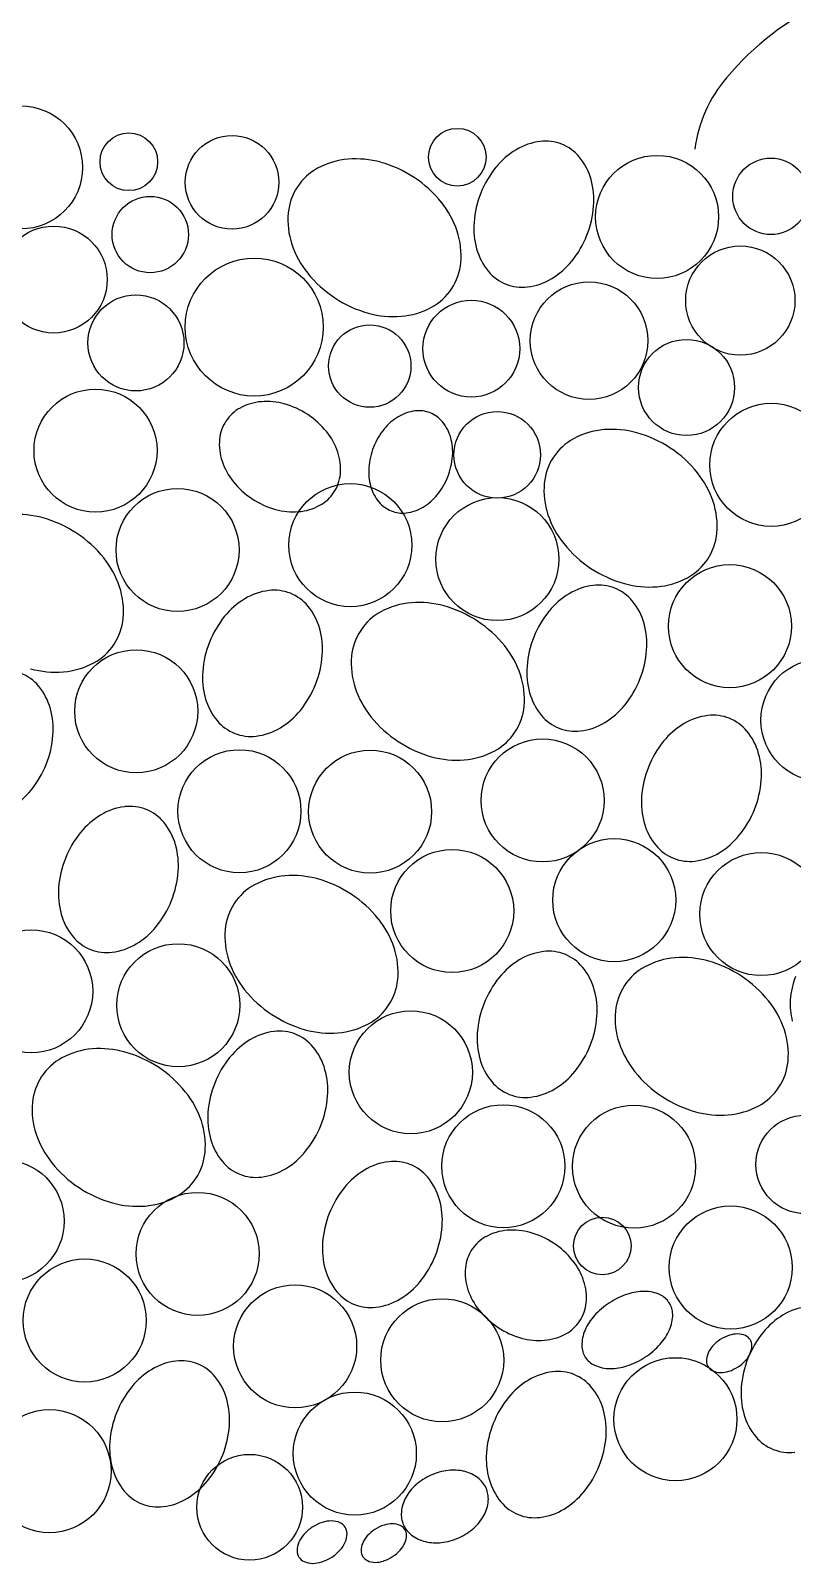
# Paper-space layout 'ESC' of a CAD drawing. Header units: feet, sheet in inches. Extents: x -1.2 to 33.8, y 0.1 to 22.9.
# Drawn here: x 29.126 to 29.495, y 6.187 to 6.929 of the extents above; entities that cross this region are included whole.
import ezdxf

# ---------------------------------------------------------------- set-up
doc = ezdxf.new("R2010")
doc.units = ezdxf.units.FT
doc.header["$MEASUREMENT"] = 0
doc.layers.add('TBLK', color=7, linetype='Continuous')

# ---------------------------------------------------------------- blocks, each defined once
blk = doc.blocks.new('ESC DET')
at = {"layer": 'TBLK'}
for centre, radius in [((30.77392, 7.37112), 0.02978), ((30.98513, 7.37608), 0.01395), ((30.82612, 7.37384), 0.01395), ((30.87608, 7.36391), 0.02265), ((31.08188, 7.34717), 0.02978), ((31.13698, 7.35713), 0.01849), ((30.83649, 7.33862), 0.01849), ((30.78976, 7.31684), 0.02589), ((31.12216, 7.30668), 0.02645), ((30.88683, 7.29386), 0.03341), ((31.04892, 7.28727), 0.02844), ((30.82956, 7.28619), 0.02325), ((30.99192, 7.28341), 0.02342), ((30.94275, 7.27497), 0.01995), ((31.09612, 7.26462), 0.02325), ((30.80999, 7.23405), 0.02978), ((31.13715, 7.22716), 0.02978), ((31.00445, 7.23201), 0.02093), ((30.84972, 7.18596), 0.02978), ((30.93335, 7.18829), 0.02978), ((31.00455, 7.18154), 0.02978), ((31.11713, 7.14908), 0.02978), ((30.8297, 7.10788), 0.02978), ((31.16191, 7.10361), 0.02978), ((31.02645, 7.06473), 0.02978), ((30.87966, 7.05949), 0.02978), ((30.94294, 7.05931), 0.02978), ((30.98267, 7.01122), 0.02978), ((31.06112, 7.01646), 0.02978), ((31.13232, 7.00972), 0.02978), ((30.77887, 6.97234), 0.02978), ((30.85007, 6.9656), 0.02978), ((30.96265, 6.93314), 0.02978), ((31.00743, 6.88767), 0.02978), ((31.07071, 6.88749), 0.02978), ((31.15356, 6.88856), 0.02383), ((30.76502, 6.8611), 0.02978), ((30.85943, 6.84525), 0.02978), ((31.05531, 6.8491), 0.01395), ((31.11749, 6.83866), 0.02978), ((30.80475, 6.81301), 0.02978), ((30.90664, 6.80051), 0.02978), ((30.97784, 6.79377), 0.02978), ((31.09076, 6.76523), 0.02978), ((30.93552, 6.74858), 0.02978), ((30.78775, 6.74007), 0.02978), ((30.88461, 6.72261), 0.0256)]:
    blk.add_circle(centre, radius, dxfattribs=at)
for centre, radius, start, end in [((31.22579, 7.32116), 0.14453, 115.43852, 139.74974), ((31.16668, 7.3712), 0.06708, 139.74974, 172.53368), ((31.02887, 7.35435), 0.02957, 96.96679, 121.15007), ((31.02785, 7.36267), 0.02119, 68.31172, 96.96679), ((31.02785, 7.36267), 0.02119, 39.65665, 68.31172), ((30.93518, 7.33832), 0.0369, 94.5496, 118.62461), ((30.93588, 7.32955), 0.0457, 74.49886, 94.5496), ((31.03298, 7.34756), 0.03751, 121.15007, 140.88107), ((31.0214, 7.35732), 0.02957, 15.47337, 39.65665), ((30.93067, 7.34658), 0.02749, 118.62461, 146.59168), ((30.93281, 7.31849), 0.05717, 56.59168, 74.49886), ((31.04108, 7.34097), 0.04796, 140.88107, 158.31172), ((30.93067, 7.34658), 0.02749, 146.59168, 174.55875), ((30.93281, 7.31849), 0.05717, 38.6845, 56.59168), ((31.01375, 7.35521), 0.03751, 355.74236, 15.47337), ((30.94177, 7.32567), 0.0457, 18.63376, 38.6845), ((31.04108, 7.34097), 0.04796, 158.31172, 175.74236), ((31.00333, 7.35598), 0.04796, 338.31172, 355.74236), ((30.94004, 7.34569), 0.0369, 174.55875, 198.63376), ((31.03066, 7.34174), 0.03751, 175.74236, 195.47337), ((30.9501, 7.32848), 0.0369, 354.55875, 18.63376), ((31.00333, 7.35598), 0.04796, 320.88107, 338.31172), ((30.94838, 7.3485), 0.0457, 198.63376, 218.6845), ((31.02301, 7.33962), 0.02957, 195.47337, 219.65665), ((30.95948, 7.32758), 0.02749, 326.59168, 354.55875), ((31.01144, 7.34939), 0.03751, 301.15007, 320.88107), ((30.95734, 7.35568), 0.05717, 218.6845, 236.59168), ((31.01656, 7.33428), 0.02119, 219.65665, 248.31172), ((31.01554, 7.3426), 0.02957, 276.96679, 301.15007), ((30.95734, 7.35568), 0.05717, 236.59168, 254.49886), ((30.95948, 7.32758), 0.02749, 298.62461, 326.59168), ((31.01656, 7.33428), 0.02119, 248.31172, 276.96679), ((30.95427, 7.34462), 0.0457, 254.49886, 274.5496), ((30.95497, 7.33585), 0.0369, 274.5496, 298.62461), ((30.89235, 7.23198), 0.02583, 94.5496, 118.62461), ((30.89284, 7.22584), 0.03199, 74.49886, 94.5496), ((30.89069, 7.2181), 0.04002, 56.59168, 74.49886), ((30.8892, 7.23776), 0.01924, 146.59168, 174.55875), ((30.8892, 7.23776), 0.01924, 118.62461, 146.59168), ((30.89069, 7.2181), 0.04002, 38.6845, 56.59168), ((30.97011, 7.22795), 0.02626, 121.15007, 140.88107), ((30.96724, 7.2327), 0.0207, 96.96679, 121.15007), ((30.96652, 7.23853), 0.01483, 68.31172, 96.96679), ((30.96652, 7.23853), 0.01483, 39.65665, 68.31172), ((30.96201, 7.23478), 0.0207, 15.47337, 39.65665), ((30.89696, 7.22312), 0.03199, 18.63376, 38.6845), ((30.97578, 7.22333), 0.03357, 140.88107, 158.31172), ((31.05913, 7.20741), 0.0369, 94.5496, 118.62461), ((31.05983, 7.19864), 0.0457, 74.49886, 94.5496), ((31.05676, 7.18759), 0.05717, 56.59168, 74.49886), ((30.89576, 7.23714), 0.02583, 174.55875, 198.63376), ((30.9028, 7.22509), 0.02583, 354.55875, 18.63376), ((30.97578, 7.22333), 0.03357, 158.31172, 175.74236), ((30.95665, 7.2333), 0.02626, 355.74236, 15.47337), ((31.05462, 7.21568), 0.02749, 118.62461, 146.59168), ((31.05676, 7.18759), 0.05717, 38.6845, 56.59168), ((30.90159, 7.23911), 0.03199, 198.63376, 218.6845), ((30.96849, 7.22388), 0.02626, 175.74236, 195.47337), ((30.94936, 7.23384), 0.03357, 338.31172, 355.74236), ((31.05462, 7.21568), 0.02749, 146.59168, 174.55875), ((30.90786, 7.24413), 0.04002, 218.6845, 236.59168), ((30.90936, 7.22446), 0.01924, 326.59168, 354.55875), ((30.94936, 7.23384), 0.03357, 320.88107, 338.31172), ((31.06572, 7.19476), 0.0457, 18.63376, 38.6845), ((30.90936, 7.22446), 0.01924, 298.62461, 326.59168), ((30.96314, 7.22239), 0.0207, 195.47337, 219.65665), ((30.95503, 7.22923), 0.02626, 301.15007, 320.88107), ((31.06399, 7.21478), 0.0369, 174.55875, 198.63376), ((30.90786, 7.24413), 0.04002, 236.59168, 254.49886), ((30.90571, 7.23639), 0.03199, 254.49886, 274.5496), ((30.9062, 7.23025), 0.02583, 274.5496, 298.62461), ((30.95862, 7.21865), 0.01483, 219.65665, 248.31172), ((30.95862, 7.21865), 0.01483, 248.31172, 276.96679), ((30.95791, 7.22447), 0.0207, 276.96679, 301.15007), ((31.07405, 7.19757), 0.0369, 354.55875, 18.63376), ((30.7724, 7.15744), 0.0457, 74.49886, 94.5496), ((30.76934, 7.14638), 0.05717, 56.59168, 74.49886), ((31.07233, 7.2176), 0.0457, 198.63376, 218.6845), ((30.76934, 7.14638), 0.05717, 38.6845, 56.59168), ((31.08129, 7.22477), 0.05717, 218.6845, 236.59168), ((31.08343, 7.19668), 0.02749, 326.59168, 354.55875), ((30.77829, 7.15356), 0.0457, 18.63376, 38.6845), ((31.08343, 7.19668), 0.02749, 298.62461, 326.59168), ((31.08129, 7.22477), 0.05717, 236.59168, 254.49886), ((30.78663, 7.15637), 0.0369, 354.55875, 18.63376), ((30.89648, 7.14529), 0.02119, 68.31172, 96.96679), ((31.05453, 7.13948), 0.02957, 96.96679, 121.15007), ((31.05351, 7.1478), 0.02119, 68.31172, 96.96679), ((31.05351, 7.1478), 0.02119, 39.65665, 68.31172), ((31.07822, 7.21371), 0.0457, 254.49886, 274.5496), ((31.07892, 7.20494), 0.0369, 274.5496, 298.62461), ((30.90161, 7.13018), 0.03751, 121.15007, 140.88107), ((30.8975, 7.13697), 0.02957, 96.96679, 121.15007), ((30.89648, 7.14529), 0.02119, 39.65665, 68.31172), ((30.96582, 7.12363), 0.0369, 94.5496, 118.62461), ((30.96652, 7.11486), 0.0457, 74.49886, 94.5496), ((31.05864, 7.13269), 0.03751, 121.15007, 140.88107), ((31.04706, 7.14245), 0.02957, 15.47337, 39.65665), ((30.796, 7.15547), 0.02749, 326.59168, 354.55875), ((30.90971, 7.12358), 0.04796, 140.88107, 158.31172), ((30.89003, 7.13994), 0.02957, 15.47337, 39.65665), ((30.96131, 7.13189), 0.02749, 118.62461, 146.59168), ((30.96345, 7.1038), 0.05717, 56.59168, 74.49886), ((30.96345, 7.1038), 0.05717, 38.6845, 56.59168), ((31.06674, 7.12609), 0.04796, 140.88107, 158.31172), ((30.88238, 7.13782), 0.03751, 355.74236, 15.47337), ((30.96131, 7.13189), 0.02749, 146.59168, 174.55875), ((31.03941, 7.14033), 0.03751, 355.74236, 15.47337), ((30.796, 7.15547), 0.02749, 298.62461, 326.59168), ((30.90971, 7.12358), 0.04796, 158.31172, 175.74236), ((30.97241, 7.11097), 0.0457, 18.63376, 38.6845), ((31.06674, 7.12609), 0.04796, 158.31172, 175.74236), ((31.02899, 7.14111), 0.04796, 338.31172, 355.74236), ((30.79149, 7.16374), 0.0369, 274.5496, 298.62461), ((30.87196, 7.1386), 0.04796, 338.31172, 355.74236), ((30.97068, 7.131), 0.0369, 174.55875, 198.63376), ((31.05632, 7.12687), 0.03751, 175.74236, 195.47337), ((30.76609, 7.10659), 0.02119, 39.65665, 68.31172), ((30.79079, 7.17251), 0.0457, 254.49886, 274.5496), ((30.89929, 7.12436), 0.03751, 175.74236, 195.47337), ((30.98075, 7.11378), 0.0369, 354.55875, 18.63376), ((31.02899, 7.14111), 0.04796, 320.88107, 338.31172), ((30.75963, 7.10125), 0.02957, 15.47337, 39.65665), ((30.87196, 7.1386), 0.04796, 320.88107, 338.31172), ((30.97902, 7.13381), 0.0457, 198.63376, 218.6845), ((31.04867, 7.12475), 0.02957, 195.47337, 219.65665), ((30.75199, 7.09913), 0.03751, 355.74236, 15.47337), ((30.89164, 7.12224), 0.02957, 195.47337, 219.65665), ((30.88007, 7.132), 0.03751, 301.15007, 320.88107), ((30.99012, 7.11289), 0.02749, 326.59168, 354.55875), ((31.0371, 7.13451), 0.03751, 301.15007, 320.88107), ((30.88519, 7.11689), 0.02119, 219.65665, 248.31172), ((30.88417, 7.12521), 0.02957, 276.96679, 301.15007), ((30.98798, 7.14098), 0.05717, 218.6845, 236.59168), ((31.04222, 7.1194), 0.02119, 219.65665, 248.31172), ((31.04222, 7.1194), 0.02119, 248.31172, 276.96679), ((31.0412, 7.12772), 0.02957, 276.96679, 301.15007), ((31.1141, 7.06968), 0.03751, 121.15007, 140.88107), ((31.11, 7.07647), 0.02957, 96.96679, 121.15007), ((31.10898, 7.08479), 0.02119, 68.31172, 96.96679), ((31.10898, 7.08479), 0.02119, 39.65665, 68.31172), ((30.74157, 7.0999), 0.04796, 338.31172, 355.74236), ((30.88519, 7.11689), 0.02119, 248.31172, 276.96679), ((30.98798, 7.14098), 0.05717, 236.59168, 254.49886), ((30.99012, 7.11289), 0.02749, 298.62461, 326.59168), ((31.12221, 7.06309), 0.04796, 140.88107, 158.31172), ((31.10253, 7.07944), 0.02957, 15.47337, 39.65665), ((30.98491, 7.12992), 0.0457, 254.49886, 274.5496), ((30.98561, 7.12115), 0.0369, 274.5496, 298.62461), ((31.09488, 7.07733), 0.03751, 355.74236, 15.47337), ((30.74157, 7.0999), 0.04796, 320.88107, 338.31172), ((31.12221, 7.06309), 0.04796, 158.31172, 175.74236), ((31.08446, 7.0781), 0.04796, 338.31172, 355.74236), ((30.74967, 7.09331), 0.03751, 301.15007, 320.88107), ((31.11179, 7.06386), 0.03751, 175.74236, 195.47337), ((30.83185, 7.02557), 0.03751, 121.15007, 140.88107), ((30.82774, 7.03236), 0.02957, 96.96679, 121.15007), ((30.82673, 7.04068), 0.02119, 68.31172, 96.96679), ((30.82673, 7.04068), 0.02119, 39.65665, 68.31172), ((31.08446, 7.0781), 0.04796, 320.88107, 338.31172), ((30.83996, 7.01897), 0.04796, 140.88107, 158.31172), ((30.82027, 7.03533), 0.02957, 15.47337, 39.65665), ((31.10414, 7.06175), 0.02957, 195.47337, 219.65665), ((31.09256, 7.07151), 0.03751, 301.15007, 320.88107), ((30.81262, 7.03321), 0.03751, 355.74236, 15.47337), ((31.09769, 7.0564), 0.02119, 219.65665, 248.31172), ((30.83996, 7.01897), 0.04796, 158.31172, 175.74236), ((31.09769, 7.0564), 0.02119, 248.31172, 276.96679), ((31.09667, 7.06472), 0.02957, 276.96679, 301.15007), ((30.8022, 7.03399), 0.04796, 338.31172, 355.74236), ((30.90465, 6.99147), 0.0369, 94.5496, 118.62461), ((30.90535, 6.9827), 0.0457, 74.49886, 94.5496), ((30.90228, 6.97164), 0.05717, 56.59168, 74.49886), ((30.82954, 7.01975), 0.03751, 175.74236, 195.47337), ((30.90014, 6.99973), 0.02749, 118.62461, 146.59168), ((30.90228, 6.97164), 0.05717, 38.6845, 56.59168), ((30.8022, 7.03399), 0.04796, 320.88107, 338.31172), ((30.90014, 6.99973), 0.02749, 146.59168, 174.55875), ((30.82189, 7.01763), 0.02957, 195.47337, 219.65665), ((30.81031, 7.02739), 0.03751, 301.15007, 320.88107), ((30.91124, 6.97882), 0.0457, 18.63376, 38.6845), ((30.81543, 7.01228), 0.02119, 219.65665, 248.31172), ((30.90951, 6.99884), 0.0369, 174.55875, 198.63376), ((30.81543, 7.01228), 0.02119, 248.31172, 276.96679), ((30.81442, 7.0206), 0.02957, 276.96679, 301.15007), ((30.91957, 6.98163), 0.0369, 354.55875, 18.63376), ((31.03045, 6.96223), 0.02957, 96.96679, 121.15007), ((31.02943, 6.97055), 0.02119, 68.31172, 96.96679), ((31.02943, 6.97055), 0.02119, 39.65665, 68.31172), ((31.09359, 6.9518), 0.0369, 94.5496, 118.62461), ((31.09429, 6.94303), 0.0457, 74.49886, 94.5496), ((30.91785, 7.00165), 0.0457, 198.63376, 218.6845), ((31.03455, 6.95544), 0.03751, 121.15007, 140.88107), ((31.02298, 6.9652), 0.02957, 15.47337, 39.65665), ((31.08908, 6.96006), 0.02749, 118.62461, 146.59168), ((31.09122, 6.93197), 0.05717, 56.59168, 74.49886), ((30.92895, 6.98073), 0.02749, 326.59168, 354.55875), ((31.04266, 6.94884), 0.04796, 140.88107, 158.31172), ((31.08908, 6.96006), 0.02749, 146.59168, 174.55875), ((31.09122, 6.93197), 0.05717, 38.6845, 56.59168), ((31.1846, 6.96533), 0.03837, 158.31172, 175.74236), ((30.92681, 7.00883), 0.05717, 218.6845, 236.59168), ((31.04266, 6.94884), 0.04796, 158.31172, 175.74236), ((31.01533, 6.96308), 0.03751, 355.74236, 15.47337), ((31.10018, 6.93914), 0.0457, 18.63376, 38.6845), ((31.17626, 6.96595), 0.03001, 175.74236, 195.47337), ((30.92681, 7.00883), 0.05717, 236.59168, 254.49886), ((30.92895, 6.98073), 0.02749, 298.62461, 326.59168), ((31.00491, 6.96386), 0.04796, 338.31172, 355.74236), ((31.09846, 6.95917), 0.0369, 174.55875, 198.63376), ((30.90005, 6.92354), 0.02957, 96.96679, 121.15007), ((30.89903, 6.93186), 0.02119, 68.31172, 96.96679), ((30.89903, 6.93186), 0.02119, 39.65665, 68.31172), ((30.92374, 6.99777), 0.0457, 254.49886, 274.5496), ((30.92444, 6.989), 0.0369, 274.5496, 298.62461), ((31.03224, 6.94962), 0.03751, 175.74236, 195.47337), ((31.10852, 6.94195), 0.0369, 354.55875, 18.63376), ((30.81134, 6.90768), 0.0369, 94.5496, 118.62461), ((30.81204, 6.89891), 0.0457, 74.49886, 94.5496), ((30.90416, 6.91674), 0.03751, 121.15007, 140.88107), ((30.89258, 6.92651), 0.02957, 15.47337, 39.65665), ((31.00491, 6.96386), 0.04796, 320.88107, 338.31172), ((31.10679, 6.96198), 0.0457, 198.63376, 218.6845), ((30.80683, 6.91595), 0.02749, 118.62461, 146.59168), ((30.80897, 6.88785), 0.05717, 56.59168, 74.49886), ((30.91226, 6.91015), 0.04796, 140.88107, 158.31172), ((31.02459, 6.9475), 0.02957, 195.47337, 219.65665), ((31.11789, 6.94106), 0.02749, 326.59168, 354.55875), ((30.80683, 6.91595), 0.02749, 146.59168, 174.55875), ((30.80897, 6.88785), 0.05717, 38.6845, 56.59168), ((30.88493, 6.92439), 0.03751, 355.74236, 15.47337), ((31.01301, 6.95727), 0.03751, 301.15007, 320.88107), ((31.11575, 6.96915), 0.05717, 218.6845, 236.59168), ((30.81793, 6.89503), 0.0457, 18.63376, 38.6845), ((30.91226, 6.91015), 0.04796, 158.31172, 175.74236), ((30.87451, 6.92516), 0.04796, 338.31172, 355.74236), ((31.01814, 6.94215), 0.02119, 219.65665, 248.31172), ((31.01814, 6.94215), 0.02119, 248.31172, 276.96679), ((31.01712, 6.95047), 0.02957, 276.96679, 301.15007), ((31.11789, 6.94106), 0.02749, 298.62461, 326.59168), ((30.8162, 6.91505), 0.0369, 174.55875, 198.63376), ((31.11575, 6.96915), 0.05717, 236.59168, 254.49886), ((31.11338, 6.94932), 0.0369, 274.5496, 298.62461), ((30.82627, 6.89784), 0.0369, 354.55875, 18.63376), ((30.90184, 6.91093), 0.03751, 175.74236, 195.47337), ((30.87451, 6.92516), 0.04796, 320.88107, 338.31172), ((31.11268, 6.95809), 0.0457, 254.49886, 274.5496), ((30.82454, 6.91786), 0.0457, 198.63376, 218.6845), ((30.89419, 6.90881), 0.02957, 195.47337, 219.65665), ((30.83564, 6.89695), 0.02749, 326.59168, 354.55875), ((30.88262, 6.91857), 0.03751, 301.15007, 320.88107), ((30.8335, 6.92504), 0.05717, 218.6845, 236.59168), ((30.88774, 6.90346), 0.02119, 219.65665, 248.31172), ((30.88672, 6.91178), 0.02957, 276.96679, 301.15007), ((30.95962, 6.85374), 0.03751, 121.15007, 140.88107), ((30.95552, 6.86053), 0.02957, 96.96679, 121.15007), ((30.9545, 6.86885), 0.02119, 68.31172, 96.96679), ((30.9545, 6.86885), 0.02119, 39.65665, 68.31172), ((30.8335, 6.92504), 0.05717, 236.59168, 254.49886), ((30.83564, 6.89695), 0.02749, 298.62461, 326.59168), ((30.88774, 6.90346), 0.02119, 248.31172, 276.96679), ((30.96773, 6.84714), 0.04796, 140.88107, 158.31172), ((30.94805, 6.8635), 0.02957, 15.47337, 39.65665), ((30.83043, 6.91398), 0.0457, 254.49886, 274.5496), ((30.83113, 6.90521), 0.0369, 274.5496, 298.62461), ((30.9404, 6.86138), 0.03751, 355.74236, 15.47337), ((30.96773, 6.84714), 0.04796, 158.31172, 175.74236), ((30.92998, 6.86216), 0.04796, 338.31172, 355.74236), ((31.01138, 6.83091), 0.02583, 94.5496, 118.62461), ((31.01187, 6.82477), 0.03199, 74.49886, 94.5496), ((31.00972, 6.81703), 0.04002, 56.59168, 74.49886), ((30.95731, 6.84792), 0.03751, 175.74236, 195.47337), ((31.00823, 6.8367), 0.01924, 118.62461, 146.59168), ((31.00972, 6.81703), 0.04002, 38.6845, 56.59168), ((30.92998, 6.86216), 0.04796, 320.88107, 338.31172), ((31.00823, 6.8367), 0.01924, 146.59168, 174.55875), ((31.016, 6.82205), 0.03199, 18.63376, 38.6845), ((30.94966, 6.8458), 0.02957, 195.47337, 219.65665), ((31.01479, 6.83607), 0.02583, 174.55875, 198.63376), ((30.94321, 6.84045), 0.02119, 219.65665, 248.31172), ((30.93808, 6.85557), 0.03751, 301.15007, 320.88107), ((31.02062, 6.83804), 0.03199, 198.63376, 218.6845), ((31.02183, 6.82402), 0.02583, 354.55875, 18.63376), ((31.07911, 6.79046), 0.03716, 107.99258, 123.05484), ((31.07574, 6.80085), 0.02623, 90.04309, 107.99258), ((31.07573, 6.80881), 0.01828, 65.57425, 90.04309), ((31.07896, 6.81592), 0.01047, 33.05484, 65.57425), ((30.94321, 6.84045), 0.02119, 248.31172, 276.96679), ((30.94219, 6.84877), 0.02957, 276.96679, 301.15007), ((31.02689, 6.84306), 0.04002, 218.6845, 236.59168), ((31.02839, 6.8234), 0.01924, 326.59168, 354.55875), ((31.07911, 6.79046), 0.03716, 123.05484, 138.1171), ((31.07896, 6.81592), 0.01047, 0.53543, 33.05484), ((31.15822, 6.7904), 0.02957, 96.96679, 121.15007), ((31.02839, 6.8234), 0.01924, 298.62461, 326.59168), ((31.07097, 6.79775), 0.02623, 138.1171, 156.06659), ((31.07115, 6.81584), 0.01828, 336.06659, 0.53543), ((31.16232, 6.78361), 0.03751, 121.15007, 140.88107), ((31.02689, 6.84306), 0.04002, 236.59168, 254.49886), ((31.02474, 6.83532), 0.03199, 254.49886, 274.5496), ((31.02523, 6.82918), 0.02583, 274.5496, 298.62461), ((31.06371, 6.80098), 0.01828, 156.06659, 180.53543), ((31.06388, 6.81907), 0.02623, 318.1171, 336.06659), ((31.1226, 6.78819), 0.01858, 123.05484, 138.1171), ((31.1226, 6.78819), 0.01858, 107.99258, 123.05484), ((31.12091, 6.79339), 0.01312, 90.04309, 107.99258), ((31.12091, 6.79736), 0.00914, 65.57425, 90.04309), ((31.12253, 6.80092), 0.00524, 33.05484, 65.57425), ((31.17043, 6.77701), 0.04796, 140.88107, 158.31172), ((31.12253, 6.80092), 0.00524, 0.53543, 33.05484), ((31.0559, 6.80091), 0.01047, 180.53543, 213.05484), ((31.05574, 6.82637), 0.03716, 303.05484, 318.1171), ((31.1149, 6.79345), 0.00914, 156.06659, 180.53543), ((31.11853, 6.79184), 0.01312, 138.1171, 156.06659), ((31.11499, 6.80249), 0.01312, 318.1171, 336.06659), ((31.11862, 6.80088), 0.00914, 336.06659, 0.53543), ((30.85663, 6.75722), 0.03751, 121.15007, 140.88107), ((30.85253, 6.76402), 0.02957, 96.96679, 121.15007), ((30.85151, 6.77234), 0.02119, 68.31172, 96.96679), ((30.85151, 6.77234), 0.02119, 39.65665, 68.31172), ((31.03487, 6.75881), 0.02957, 96.96679, 121.15007), ((31.03386, 6.76713), 0.02119, 68.31172, 96.96679), ((31.0559, 6.80091), 0.01047, 213.05484, 245.57425), ((31.05913, 6.80802), 0.01828, 245.57425, 270.04309), ((31.05912, 6.81597), 0.02623, 270.04309, 287.99258), ((31.05574, 6.82637), 0.03716, 287.99258, 303.05484), ((31.11099, 6.79341), 0.00524, 180.53543, 213.05484), ((31.11099, 6.79341), 0.00524, 213.05484, 245.57425), ((31.11261, 6.79697), 0.00914, 245.57425, 270.04309), ((31.11261, 6.80094), 0.01312, 270.04309, 287.99258), ((31.11092, 6.80614), 0.01858, 287.99258, 303.05484), ((31.11092, 6.80614), 0.01858, 303.05484, 318.1171), ((31.17043, 6.77701), 0.04796, 158.31172, 175.74236), ((30.86474, 6.75063), 0.04796, 140.88107, 158.31172), ((30.84506, 6.76699), 0.02957, 15.47337, 39.65665), ((31.03898, 6.75202), 0.03751, 121.15007, 140.88107), ((31.03386, 6.76713), 0.02119, 39.65665, 68.31172), ((31.0274, 6.76178), 0.02957, 15.47337, 39.65665), ((30.83741, 6.76487), 0.03751, 355.74236, 15.47337), ((31.04709, 6.74543), 0.04796, 140.88107, 158.31172), ((31.16001, 6.77779), 0.03751, 175.74236, 195.47337), ((30.86474, 6.75063), 0.04796, 158.31172, 175.74236), ((31.01975, 6.75966), 0.03751, 355.74236, 15.47337), ((31.15236, 6.77567), 0.02957, 195.47337, 219.65665), ((30.82699, 6.76565), 0.04796, 338.31172, 355.74236), ((31.04709, 6.74543), 0.04796, 158.31172, 175.74236), ((30.85432, 6.75141), 0.03751, 175.74236, 195.47337), ((31.00933, 6.76044), 0.04796, 338.31172, 355.74236), ((31.14591, 6.77032), 0.02119, 219.65665, 248.31172), ((30.82699, 6.76565), 0.04796, 320.88107, 338.31172), ((31.03667, 6.7462), 0.03751, 175.74236, 195.47337), ((31.14591, 6.77032), 0.02119, 248.31172, 276.96679), ((30.84667, 6.74929), 0.02957, 195.47337, 219.65665), ((30.98407, 6.71185), 0.02877, 114.09842, 131.52906), ((30.98407, 6.71185), 0.02877, 96.66777, 114.09842), ((30.98334, 6.71808), 0.0225, 76.93676, 96.66777), ((30.98441, 6.72272), 0.01774, 52.75349, 76.93676), ((30.98746, 6.72672), 0.01271, 24.09842, 52.75349), ((31.02902, 6.74408), 0.02957, 195.47337, 219.65665), ((31.00933, 6.76044), 0.04796, 320.88107, 338.31172), ((30.84022, 6.74394), 0.02119, 219.65665, 248.31172), ((30.83509, 6.75905), 0.03751, 301.15007, 320.88107), ((30.97991, 6.71654), 0.0225, 131.52906, 151.26007), ((30.98746, 6.72672), 0.01271, 355.44335, 24.09842), ((31.01744, 6.75385), 0.03751, 301.15007, 320.88107), ((30.84022, 6.74394), 0.02119, 248.31172, 276.96679), ((30.8392, 6.75226), 0.02957, 276.96679, 301.15007), ((30.97573, 6.71883), 0.01774, 151.26007, 175.44335), ((30.98245, 6.72712), 0.01774, 331.26007, 355.44335), ((31.02256, 6.73873), 0.02119, 219.65665, 248.31172), ((31.02155, 6.74705), 0.02957, 276.96679, 301.15007), ((30.9261, 6.69585), 0.02044, 107.99258, 123.05484), ((30.92424, 6.70157), 0.01443, 90.04309, 107.99258), ((30.92424, 6.70595), 0.01005, 65.57425, 90.04309), ((30.92602, 6.70986), 0.00576, 33.05484, 65.57425), ((30.9554, 6.69631), 0.01858, 107.99258, 123.05484), ((30.95371, 6.70151), 0.01312, 90.04309, 107.99258), ((30.95371, 6.70549), 0.00914, 65.57425, 90.04309), ((30.97072, 6.71923), 0.01271, 175.44335, 204.09842), ((30.97072, 6.71923), 0.01271, 204.09842, 232.75349), ((30.97827, 6.72941), 0.0225, 311.52906, 331.26007), ((31.02256, 6.73873), 0.02119, 248.31172, 276.96679), ((30.92163, 6.69987), 0.01443, 138.1171, 156.06659), ((30.9261, 6.69585), 0.02044, 123.05484, 138.1171), ((30.92602, 6.70986), 0.00576, 0.53543, 33.05484), ((30.92172, 6.70982), 0.01005, 336.06659, 0.53543), ((30.95133, 6.69996), 0.01312, 138.1171, 156.06659), ((30.9554, 6.69631), 0.01858, 123.05484, 138.1171), ((30.95532, 6.70904), 0.00524, 33.05484, 65.57425), ((30.95532, 6.70904), 0.00524, 0.53543, 33.05484), ((30.95142, 6.70901), 0.00914, 336.06659, 0.53543), ((30.97376, 6.72324), 0.01774, 232.75349, 256.93676), ((30.97411, 6.7341), 0.02877, 276.66777, 294.09842), ((30.97411, 6.7341), 0.02877, 294.09842, 311.52906), ((30.91763, 6.70164), 0.01005, 156.06659, 180.53543), ((30.91333, 6.7016), 0.00576, 180.53543, 213.05484), ((30.91325, 6.71561), 0.02044, 303.05484, 318.1171), ((30.91772, 6.71159), 0.01443, 318.1171, 336.06659), ((30.94769, 6.70158), 0.00914, 156.06659, 180.53543), ((30.94379, 6.70154), 0.00524, 180.53543, 213.05484), ((30.94371, 6.71427), 0.01858, 303.05484, 318.1171), ((30.94778, 6.71062), 0.01312, 318.1171, 336.06659), ((30.97484, 6.72788), 0.0225, 256.93676, 276.66777), ((30.91333, 6.7016), 0.00576, 213.05484, 245.57425), ((30.91511, 6.70551), 0.01005, 245.57425, 270.04309), ((30.91511, 6.70989), 0.01443, 270.04309, 287.99258), ((30.91325, 6.71561), 0.02044, 287.99258, 303.05484), ((30.94379, 6.70154), 0.00524, 213.05484, 245.57425), ((30.9454, 6.70509), 0.00914, 245.57425, 270.04309), ((30.9454, 6.70907), 0.01312, 270.04309, 287.99258), ((30.94371, 6.71427), 0.01858, 287.99258, 303.05484)]:
    blk.add_arc(centre, radius, start, end, dxfattribs=at)

psp = doc.layouts.new('ESC')

# ---------------------------------------------------------------- block references
psp.add_blockref('ESC DET', (-1.65273, -0.50872))

doc.saveas('drawing.dxf')
